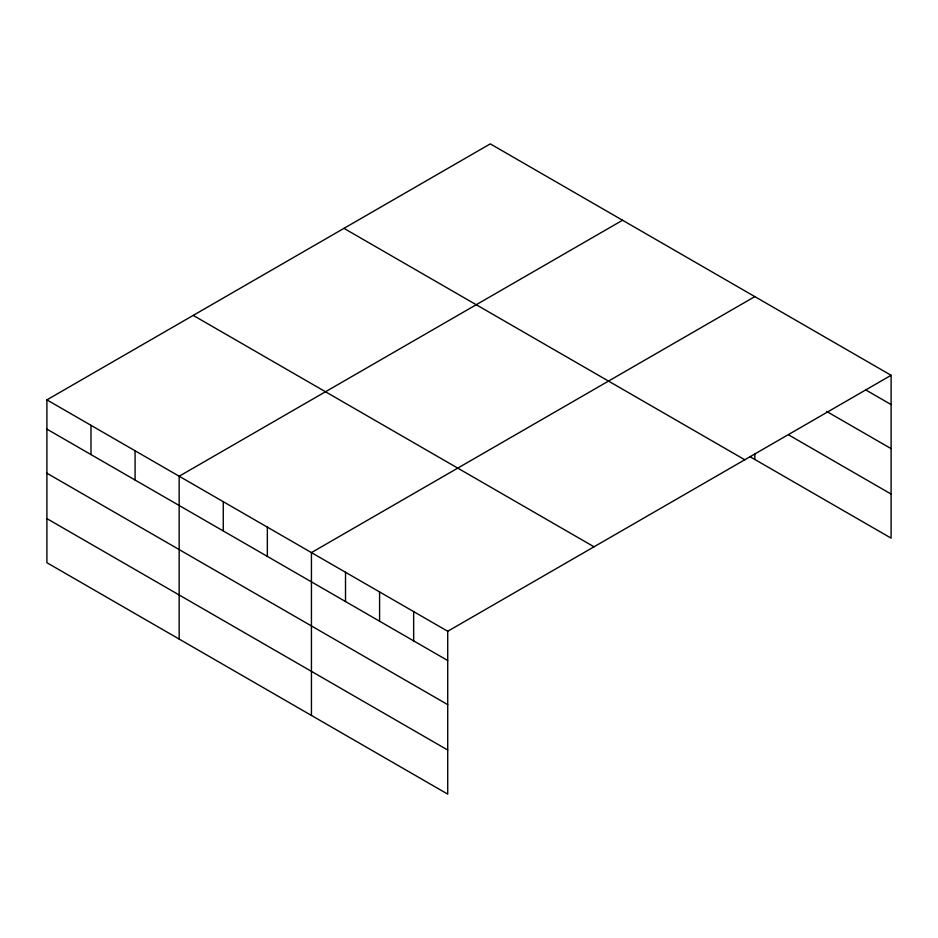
<?xml version="1.0" encoding="UTF-8"?>
<svg xmlns="http://www.w3.org/2000/svg" width="938" height="938" viewBox="0 0 938 938"><rect width="100%" height="100%" fill="white"/><g stroke="black" fill="none" stroke-linecap="round" stroke-linejoin="round"><path stroke-width="1.41" d="M46.9 399.869L447.719 631.274L447.719 794.123L46.9 562.706L46.9 399.869L490.281 143.877L891.1 375.294L891.1 538.131L749.779 456.548M622.551 220.254L179.17 476.234L179.17 639.071M754.82 296.619L311.439 552.599L311.439 715.436M447.719 631.274L891.1 375.294M865.868 389.985L891.1 404.559M826.741 411.489L891.1 448.634M788.893 435.044L891.1 494.056M343.965 228.356L744.784 459.772M193.216 315.391L594.035 546.807M46.9 429.123L447.719 660.54M46.9 473.209L447.719 704.626M46.9 518.62L447.719 750.037M754.82 453.769L754.82 459.456M413.658 611.611L413.658 640.865M379.585 591.937L379.585 621.202M345.512 572.262L345.512 601.528M267.353 527.144L267.353 556.398M223.267 501.689L223.267 530.943M135.084 450.779L135.084 480.033M90.986 425.324L90.986 454.578"/></g></svg>
